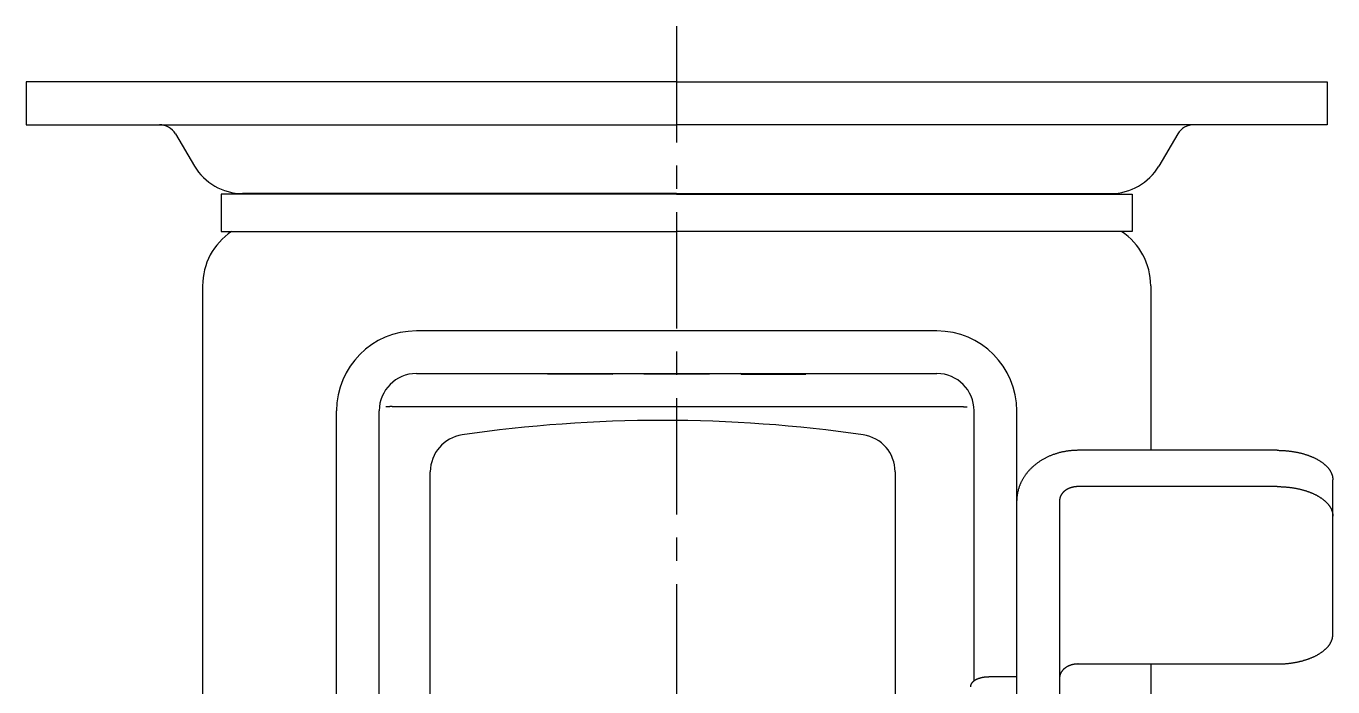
# Model space of a CAD drawing. Extents: x 3 to 224, y -11 to 243.
# Drawn here: x 17 to 87.2, y 97.6 to 133.1 of the extents above; entities that cross this region are included whole.
import ezdxf

# ---------------------------------------------------------------- set-up
doc = ezdxf.new("R2010")
doc.units = 0
doc.header["$LTSCALE"] = 5
doc.linetypes.add('CENTER', pattern=[2, 1.25, -0.25, 0.25, -0.25])
doc.layers.get('0').update_dxf_attribs({"linetype": 'CONTINUOUS'})
doc.layers.add('CENTER', color=1, linetype='CENTER')

msp = doc.modelspace()

# ---------------------------------------------------------------- linework, layer by layer
at = {"color": 7, "linetype": 'CONTINUOUS'}
for p, q in [((16.950749, 130.080479), (16.950749, 127.780479)), ((51.942576, 130.080479), (16.950749, 130.080479)), ((51.942576, 130.080479), (86.934402, 130.080479)), ((86.934402, 130.080479), (86.934402, 127.780479)), ((16.950749, 127.780479), (51.942576, 127.780479)), ((24.982697, 127.288237), (26.002943, 125.557208)), ((86.934402, 127.780479), (51.942576, 127.780479)), ((78.902454, 127.288237), (77.882208, 125.557208)), ((27.442576, 124.037784), (27.442576, 122.037784)), ((51.942576, 124.037784), (27.442576, 124.037784)), ((51.942576, 124.080479), (28.587444, 124.080479)), ((51.942576, 124.080479), (75.297707, 124.080479)), ((51.942576, 124.037784), (76.442576, 124.037784)), ((76.442576, 124.037784), (76.442576, 122.037784)), ((27.442576, 122.037784), (51.942576, 122.037784)), ((76.442576, 122.037784), (51.942576, 122.037784)), ((26.442576, 119.122479), (26.442576, 96.222978)), ((77.442576, 119.122479), (77.442576, 110.274116)), ((65.942576, 116.691337), (37.942576, 116.691337)), ((37.942576, 114.400089), (65.942576, 114.400089)), ((45.01075, 114.400089), (44.992571, 114.362479)), ((48.478474, 114.362479), (44.992571, 114.362479)), ((46.735523, 114.362479), (46.765442, 114.400089)), ((48.478474, 114.362479), (48.521902, 114.400089)), ((50.164401, 114.400089), (50.199624, 114.362479)), ((53.685527, 114.362479), (50.199624, 114.362479)), ((53.72075, 114.400089), (53.685527, 114.362479)), ((55.406677, 114.362479), (55.363249, 114.400089)), ((55.406677, 114.362479), (58.89258, 114.362479)), ((57.149629, 114.362479), (57.119709, 114.400089)), ((58.874402, 114.400089), (58.89258, 114.362479)), ((36.642576, 112.622479), (67.242576, 112.622479)), ((33.642576, 63.382479), (33.642576, 112.391337)), ((35.942576, 63.382479), (35.942576, 112.400089)), ((67.942576, 97.874005), (67.942576, 112.400089)), ((70.242576, 63.382479), (70.242576, 112.391337)), ((84.242576, 110.274116), (73.542576, 110.274116)), ((38.692576, 74.382479), (38.692576, 109.123396)), ((63.692576, 109.123396), (63.692576, 74.382479)), ((84.242576, 108.323605), (73.542576, 108.323605)), ((87.242576, 100.374816), (87.242576, 108.684358)), ((72.542576, 107.572353), (72.542576, 65.453325)), ((73.542576, 98.785058), (84.242576, 98.785058)), ((77.442576, 98.785058), (77.442576, 96.222978)), ((70.242576, 98.085973), (68.742576, 98.085973))]:
    msp.add_line(p, q, dxfattribs=at)
for points in [[(36.6426, 112.622, 0), (36.64, 112.622, 0), (36.6373, 112.622, 0), (36.6347, 112.622, 0), (36.6321, 112.622, 0), (36.6295, 112.622, 0), (36.6269, 112.622, 0), (36.6242, 112.622, 0), (36.6216, 112.622, 0), (36.619, 112.622, 0), (36.6164, 112.622, 0), (36.6138, 112.622, 0), (36.6111, 112.622, 0), (36.6085, 112.622, 0), (36.6059, 112.622, 0), (36.6033, 112.622, 0), (36.6007, 112.622, 0), (36.5981, 112.622, 0), (36.5954, 112.622, 0), (36.5928, 112.622, 0), (36.5902, 112.622, 0), (36.5876, 112.622, 0), (36.585, 112.622, 0), (36.5823, 112.622, 0), (36.5797, 112.622, 0), (36.5771, 112.622, 0), (36.5745, 112.622, 0), (36.5719, 112.622, 0), (36.5692, 112.622, 0), (36.5666, 112.622, 0), (36.564, 112.622, 0), (36.5614, 112.622, 0), (36.5588, 112.622, 0), (36.5561, 112.621, 0), (36.5535, 112.621, 0), (36.5509, 112.621, 0), (36.5483, 112.621, 0), (36.5457, 112.621, 0), (36.5431, 112.621, 0), (36.5404, 112.621, 0), (36.5378, 112.621, 0), (36.5352, 112.621, 0), (36.5326, 112.621, 0), (36.53, 112.621, 0), (36.5273, 112.621, 0), (36.5247, 112.621, 0), (36.5221, 112.621, 0), (36.5195, 112.62, 0), (36.5169, 112.62, 0), (36.5142, 112.62, 0), (36.5116, 112.62, 0), (36.509, 112.62, 0), (36.5064, 112.62, 0), (36.5038, 112.62, 0), (36.5012, 112.62, 0), (36.4985, 112.62, 0), (36.4959, 112.62, 0), (36.4933, 112.62, 0), (36.4907, 112.619, 0), (36.4881, 112.619, 0), (36.4854, 112.619, 0), (36.4828, 112.619, 0), (36.4802, 112.619, 0), (36.4776, 112.619, 0), (36.475, 112.619, 0), (36.4723, 112.619, 0), (36.4697, 112.619, 0), (36.4671, 112.618, 0), (36.4645, 112.618, 0), (36.4619, 112.618, 0), (36.4593, 112.618, 0), (36.4566, 112.618, 0), (36.454, 112.618, 0), (36.4514, 112.618, 0), (36.4488, 112.618, 0), (36.4462, 112.617, 0), (36.4435, 112.617, 0), (36.4409, 112.617, 0), (36.4383, 112.617, 0), (36.4357, 112.617, 0), (36.4331, 112.617, 0), (36.4305, 112.617, 0), (36.4278, 112.616, 0), (36.4252, 112.616, 0), (36.4226, 112.616, 0), (36.42, 112.616, 0), (36.4174, 112.616, 0), (36.4147, 112.616, 0), (36.4121, 112.616, 0), (36.4095, 112.615, 0), (36.4069, 112.615, 0), (36.4043, 112.615, 0), (36.4017, 112.615, 0), (36.399, 112.615, 0), (36.3964, 112.615, 0), (36.3938, 112.614, 0), (36.3912, 112.614, 0), (36.3886, 112.614, 0), (36.3859, 112.614, 0), (36.3833, 112.614, 0), (36.3807, 112.613, 0), (36.3781, 112.613, 0), (36.3755, 112.613, 0), (36.3729, 112.613, 0), (36.3702, 112.613, 0), (36.3676, 112.613, 0), (36.365, 112.612, 0), (36.3624, 112.612, 0), (36.3598, 112.612, 0), (36.3572, 112.612, 0), (36.3545, 112.612, 0), (36.3519, 112.611, 0), (36.3493, 112.611, 0), (36.3467, 112.611, 0), (36.3441, 112.611, 0), (36.3414, 112.611, 0), (36.3388, 112.61, 0), (36.3362, 112.61, 0), (36.3336, 112.61, 0), (36.331, 112.61, 0), (36.3284, 112.61, 0), (36.3257, 112.609, 0), (36.3231, 112.609, 0), (36.3205, 112.609, 0), (36.3179, 112.609, 0), (36.3153, 112.608, 0), (36.3127, 112.608, 0), (36.31, 112.608, 0), (36.3074, 112.608, 0)], [(67.2426, 112.622, 0), (67.2452, 112.622, 0), (67.2478, 112.622, 0), (67.2504, 112.622, 0), (67.2531, 112.622, 0), (67.2557, 112.622, 0), (67.2583, 112.622, 0), (67.2609, 112.622, 0), (67.2635, 112.622, 0), (67.2661, 112.622, 0), (67.2688, 112.622, 0), (67.2714, 112.622, 0), (67.274, 112.622, 0), (67.2766, 112.622, 0), (67.2792, 112.622, 0), (67.2819, 112.622, 0), (67.2845, 112.622, 0), (67.2871, 112.622, 0), (67.2897, 112.622, 0), (67.2923, 112.622, 0), (67.295, 112.622, 0), (67.2976, 112.622, 0), (67.3002, 112.622, 0), (67.3028, 112.622, 0), (67.3054, 112.622, 0), (67.3081, 112.622, 0), (67.3107, 112.622, 0), (67.3133, 112.622, 0), (67.3159, 112.622, 0), (67.3185, 112.622, 0), (67.3211, 112.622, 0), (67.3238, 112.622, 0), (67.3264, 112.622, 0), (67.329, 112.621, 0), (67.3316, 112.621, 0), (67.3342, 112.621, 0), (67.3369, 112.621, 0), (67.3395, 112.621, 0), (67.3421, 112.621, 0), (67.3447, 112.621, 0), (67.3473, 112.621, 0), (67.35, 112.621, 0), (67.3526, 112.621, 0), (67.3552, 112.621, 0), (67.3578, 112.621, 0), (67.3604, 112.621, 0), (67.3631, 112.621, 0), (67.3657, 112.62, 0), (67.3683, 112.62, 0), (67.3709, 112.62, 0), (67.3735, 112.62, 0), (67.3761, 112.62, 0), (67.3788, 112.62, 0), (67.3814, 112.62, 0), (67.384, 112.62, 0), (67.3866, 112.62, 0), (67.3892, 112.62, 0), (67.3919, 112.62, 0), (67.3945, 112.619, 0), (67.3971, 112.619, 0), (67.3997, 112.619, 0), (67.4023, 112.619, 0), (67.405, 112.619, 0), (67.4076, 112.619, 0), (67.4102, 112.619, 0), (67.4128, 112.619, 0), (67.4154, 112.619, 0), (67.418, 112.618, 0), (67.4207, 112.618, 0), (67.4233, 112.618, 0), (67.4259, 112.618, 0), (67.4285, 112.618, 0), (67.4311, 112.618, 0), (67.4338, 112.618, 0), (67.4364, 112.618, 0), (67.439, 112.617, 0), (67.4416, 112.617, 0), (67.4442, 112.617, 0), (67.4468, 112.617, 0), (67.4495, 112.617, 0), (67.4521, 112.617, 0), (67.4547, 112.617, 0), (67.4573, 112.616, 0), (67.4599, 112.616, 0), (67.4626, 112.616, 0), (67.4652, 112.616, 0), (67.4678, 112.616, 0), (67.4704, 112.616, 0), (67.473, 112.616, 0), (67.4756, 112.615, 0), (67.4783, 112.615, 0), (67.4809, 112.615, 0), (67.4835, 112.615, 0), (67.4861, 112.615, 0), (67.4887, 112.615, 0), (67.4914, 112.614, 0), (67.494, 112.614, 0), (67.4966, 112.614, 0), (67.4992, 112.614, 0), (67.5018, 112.614, 0), (67.5044, 112.613, 0), (67.5071, 112.613, 0), (67.5097, 112.613, 0), (67.5123, 112.613, 0), (67.5149, 112.613, 0), (67.5175, 112.613, 0), (67.5201, 112.612, 0), (67.5228, 112.612, 0), (67.5254, 112.612, 0), (67.528, 112.612, 0), (67.5306, 112.612, 0), (67.5332, 112.611, 0), (67.5359, 112.611, 0), (67.5385, 112.611, 0), (67.5411, 112.611, 0), (67.5437, 112.611, 0), (67.5463, 112.61, 0), (67.5489, 112.61, 0), (67.5516, 112.61, 0), (67.5542, 112.61, 0), (67.5568, 112.61, 0), (67.5594, 112.609, 0), (67.562, 112.609, 0), (67.5646, 112.609, 0), (67.5673, 112.609, 0), (67.5699, 112.608, 0), (67.5725, 112.608, 0), (67.5751, 112.608, 0), (67.5777, 112.608, 0)], [(73.5426, 110.274, 0), (73.5021, 110.274, 0), (73.4616, 110.273, 0), (73.4211, 110.272, 0), (73.3807, 110.271, 0), (73.3402, 110.269, 0), (73.2998, 110.267, 0), (73.2594, 110.264, 0), (73.2191, 110.261, 0), (73.1788, 110.258, 0), (73.1386, 110.254, 0), (73.0985, 110.25, 0), (73.0584, 110.245, 0), (73.0183, 110.24, 0), (72.9784, 110.234, 0), (72.9385, 110.228, 0), (72.8988, 110.222, 0), (72.8591, 110.216, 0), (72.8195, 110.208, 0), (72.7801, 110.201, 0), (72.7407, 110.193, 0), (72.7015, 110.185, 0), (72.6624, 110.176, 0), (72.6235, 110.167, 0), (72.5846, 110.158, 0), (72.546, 110.148, 0), (72.5074, 110.138, 0), (72.4691, 110.127, 0), (72.4308, 110.116, 0), (72.3928, 110.105, 0), (72.3549, 110.093, 0), (72.3172, 110.081, 0), (72.2797, 110.068, 0), (72.2424, 110.056, 0), (72.2053, 110.042, 0), (72.1684, 110.029, 0), (72.1316, 110.015, 0), (72.0951, 110, 0), (72.0589, 109.986, 0), (72.0228, 109.971, 0), (71.987, 109.955, 0), (71.9514, 109.939, 0), (71.916, 109.923, 0), (71.8809, 109.907, 0), (71.846, 109.89, 0), (71.8114, 109.873, 0), (71.7771, 109.855, 0), (71.743, 109.837, 0), (71.7092, 109.819, 0), (71.6757, 109.8, 0), (71.6424, 109.781, 0), (71.6094, 109.762, 0), (71.5768, 109.742, 0), (71.5444, 109.723, 0), (71.5123, 109.702, 0), (71.4805, 109.682, 0), (71.4491, 109.661, 0), (71.4179, 109.64, 0), (71.3871, 109.618, 0), (71.3566, 109.596, 0), (71.3264, 109.574, 0), (71.2966, 109.552, 0), (71.2671, 109.529, 0), (71.2379, 109.506, 0), (71.2091, 109.483, 0), (71.1807, 109.459, 0), (71.1526, 109.435, 0), (71.1248, 109.411, 0), (71.0974, 109.387, 0), (71.0704, 109.362, 0), (71.0438, 109.337, 0), (71.0175, 109.312, 0), (70.9916, 109.286, 0), (70.9661, 109.261, 0), (70.941, 109.235, 0), (70.9163, 109.208, 0), (70.892, 109.182, 0), (70.8681, 109.155, 0), (70.8445, 109.128, 0), (70.8214, 109.101, 0), (70.7987, 109.073, 0), (70.7764, 109.046, 0), (70.7546, 109.018, 0), (70.7331, 108.99, 0), (70.7121, 108.961, 0), (70.6915, 108.933, 0), (70.6713, 108.904, 0), (70.6515, 108.875, 0), (70.6322, 108.846, 0), (70.6134, 108.817, 0), (70.5949, 108.787, 0), (70.577, 108.757, 0), (70.5594, 108.728, 0), (70.5423, 108.697, 0), (70.5257, 108.667, 0), (70.5095, 108.637, 0), (70.4938, 108.606, 0), (70.4785, 108.576, 0), (70.4637, 108.545, 0), (70.4494, 108.514, 0), (70.4355, 108.483, 0), (70.4221, 108.451, 0), (70.4091, 108.42, 0), (70.3967, 108.388, 0), (70.3847, 108.357, 0), (70.3732, 108.325, 0), (70.3621, 108.293, 0), (70.3516, 108.261, 0), (70.3415, 108.229, 0), (70.3319, 108.197, 0), (70.3228, 108.164, 0), (70.3141, 108.132, 0), (70.306, 108.099, 0), (70.2983, 108.067, 0), (70.2912, 108.034, 0), (70.2845, 108.002, 0), (70.2783, 107.969, 0), (70.2726, 107.936, 0), (70.2674, 107.903, 0), (70.2627, 107.87, 0), (70.2585, 107.837, 0), (70.2547, 107.804, 0), (70.2515, 107.771, 0), (70.2488, 107.738, 0), (70.2466, 107.705, 0), (70.2448, 107.672, 0), (70.2436, 107.639, 0), (70.2428, 107.606, 0), (70.2426, 107.572, 0)], [(84.2426, 110.274, 0), (84.2794, 110.274, 0), (84.3162, 110.274, 0), (84.353, 110.273, 0), (84.3898, 110.272, 0), (84.4265, 110.271, 0), (84.4633, 110.27, 0), (84.5, 110.268, 0), (84.5366, 110.266, 0), (84.5732, 110.264, 0), (84.6098, 110.262, 0), (84.6463, 110.26, 0), (84.6828, 110.257, 0), (84.7192, 110.254, 0), (84.7555, 110.251, 0), (84.7917, 110.247, 0), (84.8278, 110.244, 0), (84.8639, 110.24, 0), (84.8999, 110.235, 0), (84.9358, 110.231, 0), (84.9715, 110.226, 0), (85.0072, 110.222, 0), (85.0427, 110.217, 0), (85.0781, 110.211, 0), (85.1134, 110.206, 0), (85.1486, 110.2, 0), (85.1836, 110.194, 0), (85.2185, 110.188, 0), (85.2532, 110.181, 0), (85.2878, 110.174, 0), (85.3223, 110.168, 0), (85.3565, 110.16, 0), (85.3906, 110.153, 0), (85.4246, 110.146, 0), (85.4583, 110.138, 0), (85.4919, 110.13, 0), (85.5252, 110.121, 0), (85.5584, 110.113, 0), (85.5914, 110.104, 0), (85.6242, 110.095, 0), (85.6568, 110.086, 0), (85.6891, 110.077, 0), (85.7213, 110.068, 0), (85.7532, 110.058, 0), (85.7849, 110.048, 0), (85.8163, 110.038, 0), (85.8476, 110.027, 0), (85.8786, 110.017, 0), (85.9093, 110.006, 0), (85.9398, 109.995, 0), (85.97, 109.984, 0), (86, 109.973, 0), (86.0297, 109.961, 0), (86.0591, 109.95, 0), (86.0883, 109.938, 0), (86.1172, 109.926, 0), (86.1458, 109.913, 0), (86.1741, 109.901, 0), (86.2021, 109.888, 0), (86.2298, 109.875, 0), (86.2573, 109.862, 0), (86.2844, 109.849, 0), (86.3112, 109.836, 0), (86.3377, 109.822, 0), (86.3639, 109.808, 0), (86.3898, 109.795, 0), (86.4153, 109.781, 0), (86.4405, 109.766, 0), (86.4654, 109.752, 0), (86.49, 109.737, 0), (86.5142, 109.723, 0), (86.5381, 109.708, 0), (86.5616, 109.693, 0), (86.5848, 109.678, 0), (86.6076, 109.662, 0), (86.6301, 109.647, 0), (86.6522, 109.631, 0), (86.6739, 109.616, 0), (86.6953, 109.6, 0), (86.7163, 109.584, 0), (86.737, 109.568, 0), (86.7573, 109.551, 0), (86.7771, 109.535, 0), (86.7966, 109.518, 0), (86.8158, 109.502, 0), (86.8345, 109.485, 0), (86.8528, 109.468, 0), (86.8708, 109.451, 0), (86.8883, 109.434, 0), (86.9055, 109.417, 0), (86.9222, 109.399, 0), (86.9386, 109.382, 0), (86.9545, 109.364, 0), (86.9701, 109.346, 0), (86.9852, 109.329, 0), (86.9999, 109.311, 0), (87.0142, 109.293, 0), (87.0281, 109.275, 0), (87.0416, 109.257, 0), (87.0546, 109.238, 0), (87.0672, 109.22, 0), (87.0794, 109.202, 0), (87.0912, 109.183, 0), (87.1025, 109.164, 0), (87.1134, 109.146, 0), (87.1239, 109.127, 0), (87.1339, 109.108, 0), (87.1435, 109.09, 0), (87.1527, 109.071, 0), (87.1614, 109.052, 0), (87.1697, 109.033, 0), (87.1775, 109.014, 0), (87.1849, 108.995, 0), (87.1919, 108.975, 0), (87.1984, 108.956, 0), (87.2045, 108.937, 0), (87.2101, 108.918, 0), (87.2153, 108.898, 0), (87.22, 108.879, 0), (87.2243, 108.86, 0), (87.2281, 108.84, 0), (87.2315, 108.821, 0), (87.2344, 108.801, 0), (87.2369, 108.782, 0), (87.239, 108.762, 0), (87.2405, 108.743, 0), (87.2417, 108.723, 0), (87.2424, 108.704, 0), (87.2426, 108.684, 0)], [(73.5426, 108.324, 0), (73.5303, 108.324, 0), (73.518, 108.323, 0), (73.5058, 108.323, 0), (73.4935, 108.323, 0), (73.4813, 108.322, 0), (73.469, 108.322, 0), (73.4568, 108.321, 0), (73.4446, 108.32, 0), (73.4324, 108.319, 0), (73.4202, 108.318, 0), (73.408, 108.317, 0), (73.3958, 108.315, 0), (73.3837, 108.314, 0), (73.3716, 108.313, 0), (73.3595, 108.311, 0), (73.3475, 108.309, 0), (73.3355, 108.307, 0), (73.3235, 108.305, 0), (73.3115, 108.303, 0), (73.2996, 108.301, 0), (73.2877, 108.299, 0), (73.2759, 108.296, 0), (73.2641, 108.294, 0), (73.2523, 108.291, 0), (73.2406, 108.289, 0), (73.2289, 108.286, 0), (73.2173, 108.283, 0), (73.2057, 108.28, 0), (73.1942, 108.277, 0), (73.1827, 108.273, 0), (73.1713, 108.27, 0), (73.1599, 108.266, 0), (73.1486, 108.263, 0), (73.1373, 108.259, 0), (73.1261, 108.255, 0), (73.115, 108.251, 0), (73.104, 108.247, 0), (73.093, 108.243, 0), (73.082, 108.239, 0), (73.0712, 108.235, 0), (73.0604, 108.231, 0), (73.0497, 108.226, 0), (73.039, 108.221, 0), (73.0285, 108.217, 0), (73.018, 108.212, 0), (73.0076, 108.207, 0), (72.9973, 108.202, 0), (72.987, 108.197, 0), (72.9768, 108.192, 0), (72.9668, 108.187, 0), (72.9568, 108.181, 0), (72.9469, 108.176, 0), (72.9371, 108.17, 0), (72.9273, 108.165, 0), (72.9177, 108.159, 0), (72.9082, 108.153, 0), (72.8987, 108.147, 0), (72.8894, 108.141, 0), (72.8802, 108.135, 0), (72.871, 108.129, 0), (72.862, 108.123, 0), (72.853, 108.116, 0), (72.8442, 108.11, 0), (72.8355, 108.104, 0), (72.8268, 108.097, 0), (72.8183, 108.09, 0), (72.8099, 108.084, 0), (72.8016, 108.077, 0), (72.7934, 108.07, 0), (72.7854, 108.063, 0), (72.7774, 108.056, 0), (72.7696, 108.049, 0), (72.7618, 108.042, 0), (72.7542, 108.035, 0), (72.7467, 108.027, 0), (72.7394, 108.02, 0), (72.7321, 108.012, 0), (72.725, 108.005, 0), (72.718, 107.997, 0), (72.7111, 107.99, 0), (72.7044, 107.982, 0), (72.6977, 107.974, 0), (72.6912, 107.966, 0), (72.6848, 107.959, 0), (72.6786, 107.951, 0), (72.6725, 107.943, 0), (72.6665, 107.935, 0), (72.6607, 107.926, 0), (72.6549, 107.918, 0), (72.6494, 107.91, 0), (72.6439, 107.902, 0), (72.6386, 107.894, 0), (72.6334, 107.885, 0), (72.6284, 107.877, 0), (72.6235, 107.868, 0), (72.6187, 107.86, 0), (72.6141, 107.851, 0), (72.6096, 107.843, 0), (72.6052, 107.834, 0), (72.601, 107.825, 0), (72.597, 107.817, 0), (72.593, 107.808, 0), (72.5893, 107.799, 0), (72.5856, 107.79, 0), (72.5821, 107.782, 0), (72.5788, 107.773, 0), (72.5756, 107.764, 0), (72.5725, 107.755, 0), (72.5696, 107.746, 0), (72.5669, 107.737, 0), (72.5643, 107.728, 0), (72.5618, 107.719, 0), (72.5595, 107.71, 0), (72.5573, 107.701, 0), (72.5553, 107.692, 0), (72.5534, 107.683, 0), (72.5517, 107.673, 0), (72.5501, 107.664, 0), (72.5487, 107.655, 0), (72.5474, 107.646, 0), (72.5463, 107.637, 0), (72.5453, 107.628, 0), (72.5445, 107.618, 0), (72.5438, 107.609, 0), (72.5433, 107.6, 0), (72.5429, 107.591, 0), (72.5427, 107.582, 0), (72.5426, 107.572, 0)], [(84.2426, 108.324, 0), (84.2794, 108.323, 0), (84.3162, 108.323, 0), (84.353, 108.323, 0), (84.3898, 108.322, 0), (84.4265, 108.321, 0), (84.4633, 108.319, 0), (84.5, 108.318, 0), (84.5366, 108.316, 0), (84.5732, 108.314, 0), (84.6098, 108.312, 0), (84.6463, 108.309, 0), (84.6828, 108.306, 0), (84.7192, 108.303, 0), (84.7555, 108.3, 0), (84.7917, 108.297, 0), (84.8278, 108.293, 0), (84.8639, 108.289, 0), (84.8999, 108.285, 0), (84.9358, 108.281, 0), (84.9715, 108.276, 0), (85.0072, 108.271, 0), (85.0427, 108.266, 0), (85.0781, 108.261, 0), (85.1134, 108.255, 0), (85.1486, 108.249, 0), (85.1836, 108.243, 0), (85.2185, 108.237, 0), (85.2532, 108.231, 0), (85.2878, 108.224, 0), (85.3223, 108.217, 0), (85.3565, 108.21, 0), (85.3906, 108.203, 0), (85.4246, 108.195, 0), (85.4583, 108.187, 0), (85.4919, 108.179, 0), (85.5252, 108.171, 0), (85.5584, 108.163, 0), (85.5914, 108.154, 0), (85.6242, 108.145, 0), (85.6568, 108.136, 0), (85.6891, 108.127, 0), (85.7213, 108.117, 0), (85.7532, 108.107, 0), (85.7849, 108.097, 0), (85.8163, 108.087, 0), (85.8476, 108.077, 0), (85.8786, 108.066, 0), (85.9093, 108.056, 0), (85.9398, 108.045, 0), (85.97, 108.034, 0), (86, 108.022, 0), (86.0297, 108.011, 0), (86.0591, 107.999, 0), (86.0883, 107.987, 0), (86.1172, 107.975, 0), (86.1458, 107.963, 0), (86.1741, 107.95, 0), (86.2021, 107.938, 0), (86.2298, 107.925, 0), (86.2573, 107.912, 0), (86.2844, 107.899, 0), (86.3112, 107.885, 0), (86.3377, 107.872, 0), (86.3639, 107.858, 0), (86.3898, 107.844, 0), (86.4153, 107.83, 0), (86.4405, 107.816, 0), (86.4654, 107.801, 0), (86.49, 107.787, 0), (86.5142, 107.772, 0), (86.5381, 107.757, 0), (86.5616, 107.742, 0), (86.5848, 107.727, 0), (86.6076, 107.712, 0), (86.6301, 107.696, 0), (86.6522, 107.681, 0), (86.6739, 107.665, 0), (86.6953, 107.649, 0), (86.7163, 107.633, 0), (86.737, 107.617, 0), (86.7573, 107.601, 0), (86.7771, 107.584, 0), (86.7966, 107.568, 0), (86.8158, 107.551, 0), (86.8345, 107.534, 0), (86.8528, 107.517, 0), (86.8708, 107.5, 0), (86.8883, 107.483, 0), (86.9055, 107.466, 0), (86.9222, 107.449, 0), (86.9386, 107.431, 0), (86.9545, 107.414, 0), (86.9701, 107.396, 0), (86.9852, 107.378, 0), (86.9999, 107.36, 0), (87.0142, 107.342, 0), (87.0281, 107.324, 0), (87.0416, 107.306, 0), (87.0546, 107.288, 0), (87.0672, 107.269, 0), (87.0794, 107.251, 0), (87.0912, 107.233, 0), (87.1025, 107.214, 0), (87.1134, 107.195, 0), (87.1239, 107.177, 0), (87.1339, 107.158, 0), (87.1435, 107.139, 0), (87.1527, 107.12, 0), (87.1614, 107.101, 0), (87.1697, 107.082, 0), (87.1775, 107.063, 0), (87.1849, 107.044, 0), (87.1919, 107.025, 0), (87.1984, 107.006, 0), (87.2045, 106.986, 0), (87.2101, 106.967, 0), (87.2153, 106.948, 0), (87.22, 106.928, 0), (87.2243, 106.909, 0), (87.2281, 106.89, 0), (87.2315, 106.87, 0), (87.2344, 106.851, 0), (87.2369, 106.831, 0), (87.239, 106.812, 0), (87.2405, 106.792, 0), (87.2417, 106.773, 0), (87.2424, 106.753, 0), (87.2426, 106.734, 0)], [(84.2426, 98.7851, 0), (84.2794, 98.7852, 0), (84.3162, 98.7855, 0), (84.353, 98.7861, 0), (84.3898, 98.787, 0), (84.4265, 98.7881, 0), (84.4633, 98.7894, 0), (84.5, 98.7909, 0), (84.5366, 98.7927, 0), (84.5732, 98.7947, 0), (84.6098, 98.797, 0), (84.6463, 98.7995, 0), (84.6828, 98.8023, 0), (84.7192, 98.8052, 0), (84.7555, 98.8085, 0), (84.7917, 98.8119, 0), (84.8278, 98.8156, 0), (84.8639, 98.8195, 0), (84.8999, 98.8237, 0), (84.9358, 98.8281, 0), (84.9715, 98.8327, 0), (85.0072, 98.8376, 0), (85.0427, 98.8426, 0), (85.0781, 98.848, 0), (85.1134, 98.8535, 0), (85.1486, 98.8593, 0), (85.1836, 98.8653, 0), (85.2185, 98.8715, 0), (85.2532, 98.878, 0), (85.2878, 98.8847, 0), (85.3223, 98.8916, 0), (85.3565, 98.8987, 0), (85.3906, 98.9061, 0), (85.4246, 98.9136, 0), (85.4583, 98.9214, 0), (85.4919, 98.9295, 0), (85.5252, 98.9377, 0), (85.5584, 98.9461, 0), (85.5914, 98.9548, 0), (85.6242, 98.9637, 0), (85.6568, 98.9728, 0), (85.6891, 98.9821, 0), (85.7213, 98.9916, 0), (85.7532, 99.0013, 0), (85.7849, 99.0112, 0), (85.8163, 99.0214, 0), (85.8476, 99.0317, 0), (85.8786, 99.0422, 0), (85.9093, 99.053, 0), (85.9398, 99.0639, 0), (85.97, 99.0751, 0), (86, 99.0864, 0), (86.0297, 99.0979, 0), (86.0591, 99.1096, 0), (86.0883, 99.1215, 0), (86.1172, 99.1336, 0), (86.1458, 99.1459, 0), (86.1741, 99.1584, 0), (86.2021, 99.171, 0), (86.2298, 99.1839, 0), (86.2573, 99.1969, 0), (86.2844, 99.2101, 0), (86.3112, 99.2234, 0), (86.3377, 99.237, 0), (86.3639, 99.2507, 0), (86.3898, 99.2646, 0), (86.4153, 99.2786, 0), (86.4405, 99.2928, 0), (86.4654, 99.3072, 0), (86.49, 99.3217, 0), (86.5142, 99.3364, 0), (86.5381, 99.3513, 0), (86.5616, 99.3663, 0), (86.5848, 99.3814, 0), (86.6076, 99.3967, 0), (86.6301, 99.4122, 0), (86.6522, 99.4278, 0), (86.6739, 99.4435, 0), (86.6953, 99.4594, 0), (86.7163, 99.4754, 0), (86.737, 99.4916, 0), (86.7573, 99.5079, 0), (86.7771, 99.5243, 0), (86.7966, 99.5408, 0), (86.8158, 99.5575, 0), (86.8345, 99.5743, 0), (86.8528, 99.5912, 0), (86.8708, 99.6083, 0), (86.8883, 99.6254, 0), (86.9055, 99.6427, 0), (86.9222, 99.66, 0), (86.9386, 99.6775, 0), (86.9545, 99.6951, 0), (86.9701, 99.7128, 0), (86.9852, 99.7306, 0), (86.9999, 99.7485, 0), (87.0142, 99.7664, 0), (87.0281, 99.7845, 0), (87.0416, 99.8027, 0), (87.0546, 99.8209, 0), (87.0672, 99.8392, 0), (87.0794, 99.8577, 0), (87.0912, 99.8761, 0), (87.1025, 99.8947, 0), (87.1134, 99.9133, 0), (87.1239, 99.932, 0), (87.1339, 99.9508, 0), (87.1435, 99.9696, 0), (87.1527, 99.9885, 0), (87.1614, 100.007, 0), (87.1697, 100.026, 0), (87.1775, 100.046, 0), (87.1849, 100.065, 0), (87.1919, 100.084, 0), (87.1984, 100.103, 0), (87.2045, 100.122, 0), (87.2101, 100.142, 0), (87.2153, 100.161, 0), (87.22, 100.18, 0), (87.2243, 100.2, 0), (87.2281, 100.219, 0), (87.2315, 100.238, 0), (87.2344, 100.258, 0), (87.2369, 100.277, 0), (87.239, 100.297, 0), (87.2405, 100.316, 0), (87.2417, 100.336, 0), (87.2424, 100.355, 0), (87.2426, 100.375, 0)], [(73.5426, 98.7851, 0), (73.5303, 98.785, 0), (73.518, 98.7848, 0), (73.5058, 98.7845, 0), (73.4935, 98.7842, 0), (73.4813, 98.7836, 0), (73.469, 98.783, 0), (73.4568, 98.7823, 0), (73.4446, 98.7814, 0), (73.4324, 98.7805, 0), (73.4202, 98.7794, 0), (73.408, 98.7782, 0), (73.3958, 98.7769, 0), (73.3837, 98.7755, 0), (73.3716, 98.774, 0), (73.3595, 98.7724, 0), (73.3475, 98.7706, 0), (73.3355, 98.7688, 0), (73.3235, 98.7668, 0), (73.3115, 98.7647, 0), (73.2996, 98.7625, 0), (73.2877, 98.7602, 0), (73.2759, 98.7578, 0), (73.2641, 98.7553, 0), (73.2523, 98.7527, 0), (73.2406, 98.75, 0), (73.2289, 98.7471, 0), (73.2173, 98.7442, 0), (73.2057, 98.7411, 0), (73.1942, 98.738, 0), (73.1827, 98.7347, 0), (73.1713, 98.7313, 0), (73.1599, 98.7279, 0), (73.1486, 98.7243, 0), (73.1373, 98.7206, 0), (73.1261, 98.7168, 0), (73.115, 98.7129, 0), (73.104, 98.7089, 0), (73.093, 98.7048, 0), (73.082, 98.7006, 0), (73.0712, 98.6964, 0), (73.0604, 98.692, 0), (73.0497, 98.6875, 0), (73.039, 98.6829, 0), (73.0285, 98.6782, 0), (73.018, 98.6734, 0), (73.0076, 98.6685, 0), (72.9973, 98.6635, 0), (72.987, 98.6584, 0), (72.9768, 98.6533, 0), (72.9668, 98.648, 0), (72.9568, 98.6427, 0), (72.9469, 98.6372, 0), (72.9371, 98.6317, 0), (72.9273, 98.6261, 0), (72.9177, 98.6203, 0), (72.9082, 98.6145, 0), (72.8987, 98.6086, 0), (72.8894, 98.6027, 0), (72.8802, 98.5966, 0), (72.871, 98.5904, 0), (72.862, 98.5842, 0), (72.853, 98.5779, 0), (72.8442, 98.5715, 0), (72.8355, 98.565, 0), (72.8268, 98.5585, 0), (72.8183, 98.5518, 0), (72.8099, 98.5451, 0), (72.8016, 98.5383, 0), (72.7934, 98.5314, 0), (72.7854, 98.5245, 0), (72.7774, 98.5175, 0), (72.7696, 98.5104, 0), (72.7618, 98.5032, 0), (72.7542, 98.496, 0), (72.7467, 98.4887, 0), (72.7394, 98.4813, 0), (72.7321, 98.4739, 0), (72.725, 98.4664, 0), (72.718, 98.4588, 0), (72.7111, 98.4512, 0), (72.7044, 98.4435, 0), (72.6977, 98.4357, 0), (72.6912, 98.4279, 0), (72.6848, 98.42, 0), (72.6786, 98.4121, 0), (72.6725, 98.4041, 0), (72.6665, 98.396, 0), (72.6607, 98.3879, 0), (72.6549, 98.3798, 0), (72.6494, 98.3716, 0), (72.6439, 98.3633, 0), (72.6386, 98.355, 0), (72.6334, 98.3466, 0), (72.6284, 98.3382, 0), (72.6235, 98.3298, 0), (72.6187, 98.3213, 0), (72.6141, 98.3128, 0), (72.6096, 98.3042, 0), (72.6052, 98.2956, 0), (72.601, 98.2869, 0), (72.597, 98.2782, 0), (72.593, 98.2695, 0), (72.5893, 98.2607, 0), (72.5856, 98.2519, 0), (72.5821, 98.243, 0), (72.5788, 98.2342, 0), (72.5756, 98.2253, 0), (72.5725, 98.2163, 0), (72.5696, 98.2074, 0), (72.5669, 98.1984, 0), (72.5643, 98.1894, 0), (72.5618, 98.1804, 0), (72.5595, 98.1713, 0), (72.5573, 98.1622, 0), (72.5553, 98.1531, 0), (72.5534, 98.144, 0), (72.5517, 98.1349, 0), (72.5501, 98.1258, 0), (72.5487, 98.1166, 0), (72.5474, 98.1074, 0), (72.5463, 98.0983, 0), (72.5453, 98.0891, 0), (72.5445, 98.0799, 0), (72.5438, 98.0707, 0), (72.5433, 98.0615, 0), (72.5429, 98.0522, 0), (72.5427, 98.043, 0), (72.5426, 98.0338, 0)], [(68.7426, 98.086, 0), (68.7303, 98.0859, 0), (68.718, 98.0858, 0), (68.7058, 98.0856, 0), (68.6935, 98.0853, 0), (68.6813, 98.085, 0), (68.669, 98.0845, 0), (68.6568, 98.084, 0), (68.6446, 98.0834, 0), (68.6324, 98.0827, 0), (68.6202, 98.082, 0), (68.608, 98.0812, 0), (68.5958, 98.0802, 0), (68.5837, 98.0792, 0), (68.5716, 98.0782, 0), (68.5595, 98.077, 0), (68.5475, 98.0758, 0), (68.5355, 98.0745, 0), (68.5235, 98.0731, 0), (68.5115, 98.0716, 0), (68.4996, 98.0701, 0), (68.4877, 98.0685, 0), (68.4759, 98.0668, 0), (68.4641, 98.065, 0), (68.4523, 98.0632, 0), (68.4406, 98.0612, 0), (68.4289, 98.0592, 0), (68.4173, 98.0571, 0), (68.4057, 98.055, 0), (68.3942, 98.0528, 0), (68.3827, 98.0505, 0), (68.3713, 98.0481, 0), (68.3599, 98.0456, 0), (68.3486, 98.0431, 0), (68.3373, 98.0405, 0), (68.3261, 98.0378, 0), (68.315, 98.0351, 0), (68.304, 98.0323, 0), (68.293, 98.0294, 0), (68.282, 98.0264, 0), (68.2712, 98.0234, 0), (68.2604, 98.0203, 0), (68.2497, 98.0171, 0), (68.239, 98.0139, 0), (68.2285, 98.0106, 0), (68.218, 98.0072, 0), (68.2076, 98.0038, 0), (68.1973, 98.0002, 0), (68.187, 97.9967, 0), (68.1768, 97.993, 0), (68.1668, 97.9893, 0), (68.1568, 97.9855, 0), (68.1469, 97.9817, 0), (68.1371, 97.9778, 0), (68.1273, 97.9738, 0), (68.1177, 97.9698, 0), (68.1082, 97.9657, 0), (68.0987, 97.9615, 0), (68.0894, 97.9573, 0), (68.0802, 97.953, 0), (68.071, 97.9487, 0), (68.062, 97.9443, 0), (68.053, 97.9398, 0), (68.0442, 97.9353, 0), (68.0355, 97.9308, 0), (68.0268, 97.9261, 0), (68.0183, 97.9215, 0), (68.0099, 97.9167, 0), (68.0016, 97.9119, 0), (67.9934, 97.9071, 0), (67.9854, 97.9022, 0), (67.9774, 97.8972, 0), (67.9696, 97.8922, 0), (67.9618, 97.8872, 0), (67.9542, 97.8821, 0), (67.9467, 97.8769, 0), (67.9394, 97.8717, 0), (67.9321, 97.8665, 0), (67.925, 97.8612, 0), (67.918, 97.8558, 0), (67.9111, 97.8505, 0), (67.9044, 97.845, 0), (67.8977, 97.8396, 0), (67.8912, 97.834, 0), (67.8848, 97.8285, 0), (67.8786, 97.8229, 0), (67.8725, 97.8172, 0), (67.8665, 97.8116, 0), (67.8607, 97.8059, 0), (67.8549, 97.8001, 0), (67.8494, 97.7943, 0), (67.8439, 97.7885, 0), (67.8386, 97.7826, 0), (67.8334, 97.7767, 0), (67.8284, 97.7708, 0), (67.8235, 97.7648, 0), (67.8187, 97.7588, 0), (67.8141, 97.7528, 0), (67.8096, 97.7468, 0), (67.8052, 97.7407, 0), (67.801, 97.7346, 0), (67.797, 97.7284, 0), (67.793, 97.7223, 0), (67.7893, 97.7161, 0), (67.7856, 97.7099, 0), (67.7821, 97.7036, 0), (67.7788, 97.6974, 0), (67.7756, 97.6911, 0), (67.7725, 97.6848, 0), (67.7696, 97.6785, 0), (67.7669, 97.6722, 0), (67.7643, 97.6658, 0), (67.7618, 97.6594, 0), (67.7595, 97.653, 0), (67.7573, 97.6466, 0), (67.7553, 97.6402, 0), (67.7534, 97.6338, 0), (67.7517, 97.6274, 0), (67.7501, 97.6209, 0), (67.7487, 97.6145, 0), (67.7474, 97.608, 0), (67.7463, 97.6015, 0), (67.7453, 97.595, 0), (67.7445, 97.5885, 0), (67.7438, 97.5821, 0), (67.7433, 97.5756, 0), (67.7429, 97.5691, 0), (67.7427, 97.5626, 0), (67.7426, 97.5561, 0)]]:
    msp.add_polyline3d(points, dxfattribs=at)
for centre, radius, start, end in [((24.121197, 126.780479), 1, 30.514552, 90), ((79.763954, 126.780479), 1, 90, 149.485448), ((28.587444, 127.080479), 3, 210.514552, 270), ((75.297707, 127.080479), 3, 270, 329.485448), ((34.442576, 124.300479), 2.778, 184.542219, 185.426157), ((69.442576, 124.300479), 2.778, 354.573843, 355.457781), ((29.942576, 119.122479), 3.5, 123.597627, 180), ((73.942576, 119.122479), 3.5, 360, 56.402373), ((37.942576, 112.391337), 4.3, 90, 180), ((65.942576, 112.391337), 4.3, 0, 90), ((37.942576, 112.400089), 2, 90, 180), ((65.942576, 112.400089), 2, 0, 90), ((51.192576, 36.882479), 75, 81.730142, 98.269858), ((40.692576, 109.123396), 2, 98.269858, 180), ((61.692576, 109.123396), 2, 0, 81.730142)]:
    msp.add_arc(centre, radius, start, end, dxfattribs=at)
at = {"layer": 'CENTER', "color": 1, "linetype": 'CENTER'}
msp.add_line((51.942576, 133.080479), (51.942576, 33.882479), dxfattribs=at)

doc.saveas('drawing.dxf')
